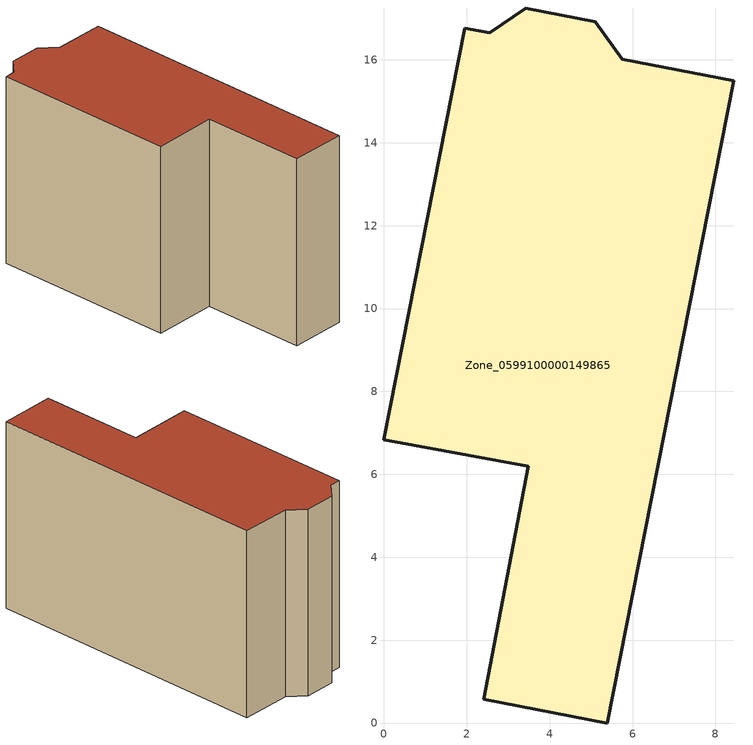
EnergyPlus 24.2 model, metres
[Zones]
Zone_0599100000149865
 floor ground (C_G): 8.44,15.49 5.39,0 2.41,0.57 3.49,6.19 0,6.83 1.95,16.76 2.55,16.65 3.42,17.25 5.1,16.92 5.75,16.01 z0
 wall outside (C_F): 5.39,0 8.44,15.49 5.75,16.01 5.1,16.92 3.42,17.25 2.55,16.65 1.95,16.76 0,6.83 3.49,6.19 2.41,0.57 5.39,0 z0:10.42
 roof outside (C_R): 2.55,16.65 1.95,16.76 0,6.83 3.49,6.19 2.41,0.57 5.39,0 8.44,15.49 5.75,16.01 5.1,16.92 3.42,17.25 z10.42
[BUILDING]
Pand.0599100000149865: North Axis=0; Terrain=City; Loads Convergence Tolerance Value=0.04; Temperature Convergence Tolerance Value=0.4; Solar Distribution=FullExterior; Maximum Number of Warmup Days=25; Minimum Number of Warmup Days=1
[Site:Location]
Rotterdam.The.Hague.AP_ZH_NLD Design_Conditions: Latitude=51.96; Longitude=4.45; Time Zone=1; Elevation=-4.5
[SITE:GROUNDTEMPERATURE:BUILDINGSURFACE]
18, 18, 18, 18, 18, 18, 18, 18, 18, 18, 18, 18
[MATERIAL] Thermal Absorptance=0.9; Solar Absorptance=0.7; Visible Absorptance=0.7
Name | Roughness | Thickness | Conductivity | Density | Specific Heat
G.TI.1946 | MediumSmooth | 0.15 | 1 | 540 | 1210
F.TI.1946 | Rough | 0.3 | 0.857143 | 1920 | 840
R.TI.1946 | MediumRough | 0.2 | 0.1 | 1500 | 1000
[CONSTRUCTION]
C_G: G.TI.1946
C_F: F.TI.1946
C_R: R.TI.1946
[ZONE]
Zone_0599100000149865: Type=1; Multiplier=1; Ceiling Height=Autocalculate; Volume=Autocalculate; Floor Area=autocalculate; Part of Total Floor Area=Yes
[ZONEINFILTRATION:DESIGNFLOWRATE]
Infil_Zone_0599100000149865: Zone or ZoneList or Space or SpaceList=Zone_0599100000149865; Schedule=AlwaysOn; Design Flow Rate Calculation Method=Flow/Area; Flow Rate per Floor Area=0.003; Constant Term Coefficient=1; Temperature Term Coefficient=0; Velocity Term Coefficient=0; Velocity Squared Term Coefficient=0
[HVACTEMPLATE:ZONE:IDEALLOADSAIRSYSTEM]
Zone_0599100000149865: Maximum Heating Supply Air Temperature=50; Minimum Cooling Supply Air Temperature=13; Maximum Heating Supply Air Humidity Ratio=0.0156; Minimum Cooling Supply Air Humidity Ratio=0.0077; Heating Limit=NoLimit; Cooling Limit=NoLimit; Dehumidification Control Type=ConstantSensibleHeatRatio; Cooling Sensible Heat Ratio=0.7; Dehumidification Setpoint=60; Humidification Control Type=None; Humidification Setpoint=30; Outdoor Air Method=None; Outdoor Air Flow Rate per Person=0.00944; Outdoor Air Flow Rate per Zone Floor Area=0; Outdoor Air Flow Rate per Zone=0; Demand Controlled Ventilation Type=None; Outdoor Air Economizer Type=NoEconomizer; Heat Recovery Type=None; Sensible Heat Recovery Effectiveness=0.7; Latent Heat Recovery Effectiveness=0.65
[ZONECONTROL:THERMOSTAT]
ThermostatControl_Zone_0599100000149865: Zone or ZoneList=Zone_0599100000149865; Control Type Schedule=DualSetpointControlType; Control 1=Thermostat_Zone_0599100000149865; Temperature Difference Between Cutout And Setpoint=0
[THERMOSTATSETPOINT:DUALSETPOINT]
Thermostat_Zone_0599100000149865: Heating Setpoint Temperature Schedule=HeatingSetpoint_Zone_0599100000149865; Cooling Setpoint Temperature Schedule=CoolingSetpoint_Zone_0599100000149865
[SCHEDULE:COMPACT]
HeatingSetpoint_Zone_0599100000149865: Through: 12/31, For: AllDays, Until: 24:00, 21
CoolingSetpoint_Zone_0599100000149865: Through: 12/31, For: AllDays, Until: 24:00, 24
DualSetpointControlType: Through: 12/31, For: AllDays, Until: 24:00, 4
AlwaysOn: Through: 12/31, For: AllDays, Until: 24:00, 1
